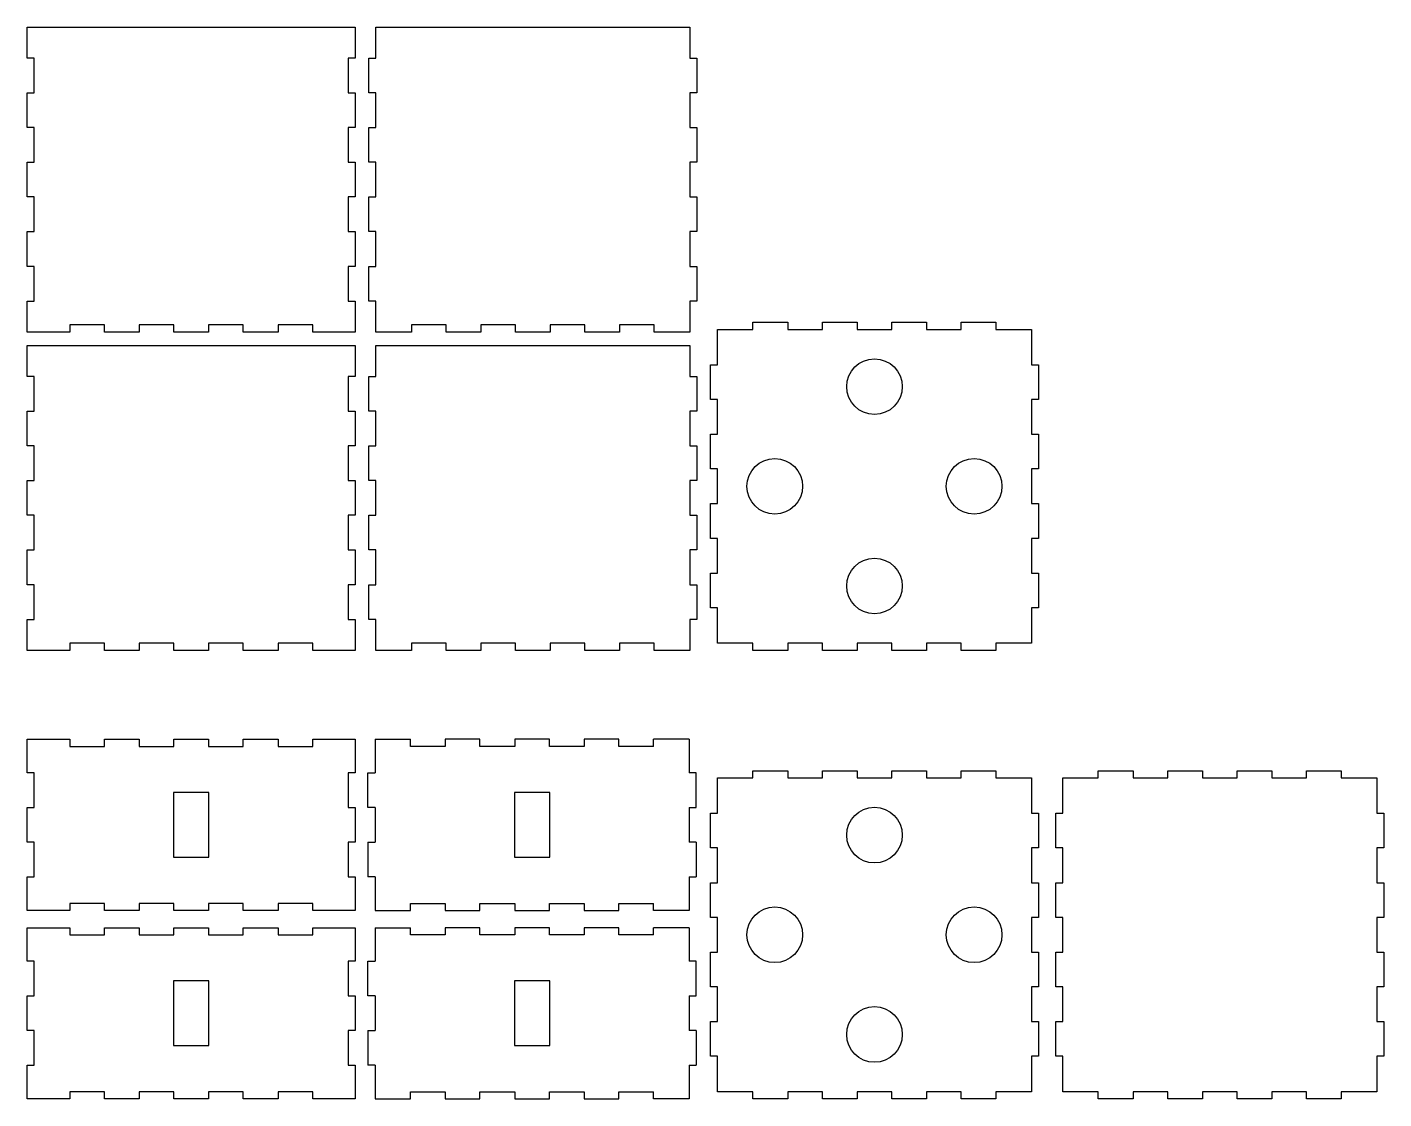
# Model space of a CAD drawing. Header units: millimetres. Extents: x 0 to 303, y 3 to 242.
import ezdxf

# ---------------------------------------------------------------- set-up
doc = ezdxf.new("R2010")
doc.units = ezdxf.units.MM
doc.layers.get('0').update_dxf_attribs({"linetype": 'CONTINUOUS'})

msp = doc.modelspace()

# ---------------------------------------------------------------- linework, layer by layer
for p, q in [((77.59, 83.17), (85.5, 83.17)), ((77.59, 83.17), (77.59, 75.7)), ((85.5, 81.59), (85.5, 83.17)), ((93.24, 83.17), (93.24, 81.59)), ((100.98, 83.17), (93.24, 83.17)), ((100.98, 81.59), (100.98, 83.17)), ((116.46, 83.17), (108.72, 83.17)), ((108.72, 83.17), (108.72, 81.59)), ((116.46, 81.59), (116.46, 83.17)), ((124.2, 83.17), (124.2, 81.59)), ((131.94, 83.17), (124.2, 83.17)), ((131.94, 81.59), (131.94, 83.17)), ((147.59, 83.17), (139.67, 83.17)), ((139.67, 81.59), (139.67, 83.17)), ((147.59, 83.17), (147.59, 75.7)), ((93.24, 81.59), (85.5, 81.59)), ((108.72, 81.59), (100.98, 81.59)), ((124.2, 81.59), (116.46, 81.59)), ((139.67, 81.59), (131.94, 81.59)), ((76, 75.7), (77.59, 75.7)), ((76, 67.96), (76, 75.7)), ((149.18, 75.7), (147.59, 75.7)), ((149.18, 67.96), (149.18, 75.7)), ((77.59, 67.96), (76, 67.96)), ((77.59, 67.96), (77.59, 60.22)), ((147.59, 67.96), (147.59, 60.22)), ((147.59, 67.96), (149.18, 67.96)), ((76, 60.22), (77.59, 60.22)), ((76, 60.22), (76, 52.48)), ((149.18, 60.22), (147.59, 60.22)), ((149.18, 60.22), (149.18, 52.48)), ((77.59, 52.48), (76, 52.48)), ((77.59, 52.48), (77.59, 45)), ((147.59, 52.48), (147.59, 45)), ((147.59, 52.48), (149.18, 52.48)), ((85.5, 45), (85.5, 46.59)), ((85.5, 46.59), (93.24, 46.59)), ((93.24, 46.59), (93.24, 45)), ((100.98, 46.59), (108.72, 46.59)), ((100.98, 45), (100.98, 46.59)), ((108.72, 46.59), (108.72, 45)), ((116.46, 46.59), (124.2, 46.59)), ((116.46, 45), (116.46, 46.59)), ((124.2, 46.59), (124.2, 45)), ((131.94, 46.59), (139.67, 46.59)), ((131.94, 45), (131.94, 46.59)), ((139.67, 45), (139.67, 46.59)), ((77.59, 45), (85.5, 45)), ((93.24, 45), (100.98, 45)), ((108.72, 45), (116.46, 45)), ((124.2, 45), (131.94, 45)), ((147.59, 45), (139.67, 45)), ((77.59, 41.17), (85.5, 41.17)), ((77.59, 41.17), (77.59, 33.7)), ((85.5, 39.59), (85.5, 41.17)), ((93.24, 39.59), (85.5, 39.59)), ((100.98, 41.17), (93.24, 41.17)), ((93.24, 41.17), (93.24, 39.59)), ((100.98, 39.59), (100.98, 41.17)), ((108.72, 39.59), (100.98, 39.59)), ((116.46, 41.17), (108.72, 41.17)), ((108.72, 41.17), (108.72, 39.59)), ((116.46, 39.59), (116.46, 41.17)), ((124.2, 39.59), (116.46, 39.59)), ((124.2, 41.17), (124.2, 39.59)), ((131.94, 41.17), (124.2, 41.17)), ((131.94, 39.59), (131.94, 41.17)), ((139.67, 39.59), (131.94, 39.59)), ((147.59, 41.17), (139.67, 41.17)), ((139.67, 39.59), (139.67, 41.17)), ((147.59, 41.17), (147.59, 33.7)), ((76, 25.96), (76, 33.7)), ((76, 33.7), (77.59, 33.7)), ((149.18, 33.7), (147.59, 33.7)), ((149.18, 25.96), (149.18, 33.7)), ((77.59, 25.96), (76, 25.96)), ((77.59, 25.96), (77.59, 18.22)), ((147.59, 25.96), (147.59, 18.22)), ((147.59, 25.96), (149.18, 25.96)), ((76, 18.22), (76, 10.48)), ((76, 18.22), (77.59, 18.22)), ((149.18, 18.22), (147.59, 18.22)), ((149.18, 18.22), (149.18, 10.48)), ((77.59, 10.48), (76, 10.48)), ((77.59, 10.48), (77.59, 3)), ((147.59, 10.48), (147.59, 3)), ((147.59, 10.48), (149.18, 10.48)), ((85.5, 4.59), (93.24, 4.59)), ((85.5, 3), (85.5, 4.59)), ((93.24, 4.59), (93.24, 3)), ((100.98, 4.59), (108.72, 4.59)), ((100.98, 3), (100.98, 4.59)), ((108.72, 4.59), (108.72, 3)), ((116.46, 4.59), (124.2, 4.59)), ((116.46, 3), (116.46, 4.59)), ((124.2, 4.59), (124.2, 3)), ((131.94, 4.59), (139.67, 4.59)), ((131.94, 3), (131.94, 4.59)), ((139.67, 3), (139.67, 4.59)), ((77.59, 3), (85.5, 3)), ((93.24, 3), (100.98, 3)), ((108.72, 3), (116.46, 3)), ((124.2, 3), (131.94, 3)), ((147.59, 3), (139.67, 3))]:
    msp.add_line(p, q)
for points in [[(1.59, 188.63), (0, 188.63), (0, 196.37), (1.59, 196.37), (1.59, 204.11), (0, 204.11), (0, 211.85), (1.59, 211.85), (1.59, 219.59), (0, 219.59), (0, 227.33), (1.59, 227.33), (1.59, 235.07), (0, 235.07), (0, 241.97), (73.17, 241.97), (73.17, 235.07), (71.59, 235.07), (71.59, 227.33), (73.17, 227.33), (73.17, 219.59), (71.59, 219.59), (71.59, 211.85), (73.17, 211.85), (73.17, 204.11), (71.59, 204.11), (71.59, 196.37), (73.17, 196.37), (73.17, 188.63), (71.59, 188.63), (71.59, 180.89), (73.17, 180.89), (73.17, 173.99), (71.41, 173.99), (63.67, 173.99), (63.67, 175.58), (55.94, 175.58), (55.94, 173.99), (48.2, 173.99), (48.2, 175.58), (40.46, 175.58), (40.46, 173.99), (32.72, 173.99), (32.72, 175.58), (24.98, 175.58), (24.98, 173.99), (17.24, 173.99), (17.24, 175.58), (9.5, 175.58), (9.5, 173.99), (0, 173.99), (0, 180.89), (1.59, 180.89)], [(1.59, 204.11), (0, 204.11), (0, 211.85), (1.59, 211.85), (1.59, 219.59), (0, 219.59), (0, 227.33), (1.59, 227.33), (1.59, 235.07), (0, 235.07), (0, 241.97), (73.17, 241.97), (73.17, 235.07), (71.59, 235.07), (71.59, 227.33), (73.17, 227.33), (73.17, 219.59), (71.59, 219.59), (71.59, 211.85), (73.17, 211.85), (73.17, 204.11), (71.59, 204.11), (71.59, 196.37), (73.17, 196.37), (73.17, 188.63), (71.59, 188.63), (71.59, 180.89), (73.17, 180.89), (73.17, 173.99), (71.41, 173.99), (63.67, 173.99), (63.67, 175.58), (55.94, 175.58), (55.94, 173.99), (48.2, 173.99), (48.2, 175.58), (40.46, 175.58), (40.46, 173.99), (32.72, 173.99), (32.72, 175.58), (24.98, 175.58), (24.98, 173.99), (17.24, 173.99), (17.24, 175.58), (9.5, 175.58), (9.5, 173.99), (0, 173.99), (0, 180.89), (1.59, 180.89), (1.59, 188.63), (0, 188.63), (0, 196.37), (1.59, 196.37)], [(77.76, 241.97), (147.76, 241.97), (147.76, 235.07), (149.35, 235.07), (149.35, 227.33), (147.76, 227.33), (147.76, 219.59), (149.35, 219.59), (149.35, 211.85), (147.76, 211.85), (147.76, 204.11), (149.35, 204.11), (149.35, 196.37), (147.76, 196.37), (147.76, 188.63), (149.35, 188.63), (149.35, 180.89), (147.76, 180.89), (147.76, 173.99), (147.59, 173.99), (139.85, 173.99), (139.85, 175.58), (132.11, 175.58), (132.11, 173.99), (124.37, 173.99), (124.37, 175.58), (116.63, 175.58), (116.63, 173.99), (108.89, 173.99), (108.89, 175.58), (101.15, 175.58), (101.15, 173.99), (93.41, 173.99), (93.41, 175.58), (85.68, 175.58), (85.68, 173.99), (77.76, 173.99), (77.76, 180.89), (76.17, 180.89), (76.17, 188.63), (77.76, 188.63), (77.76, 196.37), (76.17, 196.37), (76.17, 204.11), (77.76, 204.11), (77.76, 211.85), (76.17, 211.85), (76.17, 219.59), (77.76, 219.59), (77.76, 227.33), (76.17, 227.33), (76.17, 235.07), (77.76, 235.07)], [(77.76, 241.97), (147.76, 241.97), (147.76, 235.07), (149.35, 235.07), (149.35, 227.33), (147.76, 227.33), (147.76, 219.59), (149.35, 219.59), (149.35, 211.85), (147.76, 211.85), (147.76, 204.11), (149.35, 204.11), (149.35, 196.37), (147.76, 196.37), (147.76, 188.63), (149.35, 188.63), (149.35, 180.89), (147.76, 180.89), (147.76, 173.99), (147.59, 173.99), (139.85, 173.99), (139.85, 175.58), (132.11, 175.58), (132.11, 173.99), (124.37, 173.99), (124.37, 175.58), (116.63, 175.58), (116.63, 173.99), (108.89, 173.99), (108.89, 175.58), (101.15, 175.58), (101.15, 173.99), (93.41, 173.99), (93.41, 175.58), (85.68, 175.58), (85.68, 173.99), (77.76, 173.99), (77.76, 180.89), (76.17, 180.89), (76.17, 188.63), (77.76, 188.63), (77.76, 196.37), (76.17, 196.37), (76.17, 204.11), (77.76, 204.11), (77.76, 211.85), (76.17, 211.85), (76.17, 219.59), (77.76, 219.59), (77.76, 227.33), (76.17, 227.33), (76.17, 235.07), (77.76, 235.07)], [(169.59, 176.18), (169.59, 174.59), (177.33, 174.59), (177.33, 176.18), (185.07, 176.18), (185.07, 174.59), (192.81, 174.59), (192.81, 176.18), (200.55, 176.18), (200.55, 174.59), (208.29, 174.59), (208.29, 176.18), (216.02, 176.18), (216.02, 174.59), (223.94, 174.59), (223.94, 174.41), (223.94, 166.67), (225.53, 166.67), (225.53, 158.94), (223.94, 158.94), (223.94, 151.2), (225.53, 151.2), (225.53, 143.46), (223.94, 143.46), (223.94, 135.72), (225.53, 135.72), (225.53, 127.98), (223.94, 127.98), (223.94, 120.24), (225.53, 120.24), (225.53, 112.5), (223.94, 112.5), (223.94, 104.59), (223.76, 104.59), (216.02, 104.59), (216.02, 103), (208.29, 103), (208.29, 104.59), (200.55, 104.59), (200.55, 103), (192.81, 103), (192.81, 104.59), (185.07, 104.59), (185.07, 103), (177.33, 103), (177.33, 104.59), (169.59, 104.59), (169.59, 103), (161.85, 103), (161.85, 104.59), (153.94, 104.59), (153.94, 104.76), (153.94, 112.5), (152.35, 112.5), (152.35, 120.24), (153.94, 120.24), (153.94, 127.98), (152.35, 127.98), (152.35, 135.72), (153.94, 135.72), (153.94, 143.46), (152.35, 143.46), (152.35, 151.2), (153.94, 151.2), (153.94, 158.94), (152.35, 158.94), (152.35, 166.67), (153.94, 166.67), (153.94, 174.59), (154.11, 174.59), (161.85, 174.59), (161.85, 176.18)], [(71.59, 125.39), (73.17, 125.39), (73.17, 117.65), (71.59, 117.65), (71.59, 109.91), (73.17, 109.91), (73.17, 103), (71.41, 103), (63.67, 103), (63.67, 104.59), (55.94, 104.59), (55.94, 103), (48.2, 103), (48.2, 104.59), (40.46, 104.59), (40.46, 103), (32.72, 103), (32.72, 104.59), (24.98, 104.59), (24.98, 103), (17.24, 103), (17.24, 104.59), (9.5, 104.59), (9.5, 103), (0, 103), (0, 109.91), (1.59, 109.91), (1.59, 117.65), (0, 117.65), (0, 125.39), (1.59, 125.39), (1.59, 133.12), (0, 133.12), (0, 140.86), (1.59, 140.86), (1.59, 148.6), (0, 148.6), (0, 156.34), (1.59, 156.34), (1.59, 164.08), (0, 164.08), (0, 170.99), (73.17, 170.99), (73.17, 164.08), (71.59, 164.08), (71.59, 156.34), (73.17, 156.34), (73.17, 148.6), (71.59, 148.6), (71.59, 140.86), (73.17, 140.86), (73.17, 133.12), (71.59, 133.12)], [(0, 170.99), (73.17, 170.99), (73.17, 164.08), (71.59, 164.08), (71.59, 156.34), (73.17, 156.34), (73.17, 148.6), (71.59, 148.6), (71.59, 140.86), (73.17, 140.86), (73.17, 133.12), (71.59, 133.12), (71.59, 125.39), (73.17, 125.39), (73.17, 117.65), (71.59, 117.65), (71.59, 109.91), (73.17, 109.91), (73.17, 103), (71.41, 103), (63.67, 103), (63.67, 104.59), (55.94, 104.59), (55.94, 103), (48.2, 103), (48.2, 104.59), (40.46, 104.59), (40.46, 103), (32.72, 103), (32.72, 104.59), (24.98, 104.59), (24.98, 103), (17.24, 103), (17.24, 104.59), (9.5, 104.59), (9.5, 103), (0, 103), (0, 109.91), (1.59, 109.91), (1.59, 117.65), (0, 117.65), (0, 125.39), (1.59, 125.39), (1.59, 133.12), (0, 133.12), (0, 140.86), (1.59, 140.86), (1.59, 148.6), (0, 148.6), (0, 156.34), (1.59, 156.34), (1.59, 164.08), (0, 164.08)], [(116.63, 103), (108.89, 103), (108.89, 104.59), (101.15, 104.59), (101.15, 103), (93.41, 103), (93.41, 104.59), (85.68, 104.59), (85.68, 103), (77.76, 103), (77.76, 109.91), (76.17, 109.91), (76.17, 117.65), (77.76, 117.65), (77.76, 125.39), (76.17, 125.39), (76.17, 133.12), (77.76, 133.12), (77.76, 140.86), (76.17, 140.86), (76.17, 148.6), (77.76, 148.6), (77.76, 156.34), (76.17, 156.34), (76.17, 164.08), (77.76, 164.08), (77.76, 170.99), (147.76, 170.99), (147.76, 164.08), (149.35, 164.08), (149.35, 156.34), (147.76, 156.34), (147.76, 148.6), (149.35, 148.6), (149.35, 140.86), (147.76, 140.86), (147.76, 133.12), (149.35, 133.12), (149.35, 125.39), (147.76, 125.39), (147.76, 117.65), (149.35, 117.65), (149.35, 109.91), (147.76, 109.91), (147.76, 103), (147.59, 103), (139.85, 103), (139.85, 104.59), (132.11, 104.59), (132.11, 103), (124.37, 103), (124.37, 104.59), (116.63, 104.59)], [(85.68, 104.59), (85.68, 103), (77.76, 103), (77.76, 109.91), (76.17, 109.91), (76.17, 117.65), (77.76, 117.65), (77.76, 125.39), (76.17, 125.39), (76.17, 133.12), (77.76, 133.12), (77.76, 140.86), (76.17, 140.86), (76.17, 148.6), (77.76, 148.6), (77.76, 156.34), (76.17, 156.34), (76.17, 164.08), (77.76, 164.08), (77.76, 170.99), (147.76, 170.99), (147.76, 164.08), (149.35, 164.08), (149.35, 156.34), (147.76, 156.34), (147.76, 148.6), (149.35, 148.6), (149.35, 140.86), (147.76, 140.86), (147.76, 133.12), (149.35, 133.12), (149.35, 125.39), (147.76, 125.39), (147.76, 117.65), (149.35, 117.65), (149.35, 109.91), (147.76, 109.91), (147.76, 103), (147.59, 103), (139.85, 103), (139.85, 104.59), (132.11, 104.59), (132.11, 103), (124.37, 103), (124.37, 104.59), (116.63, 104.59), (116.63, 103), (108.89, 103), (108.89, 104.59), (101.15, 104.59), (101.15, 103), (93.41, 103), (93.41, 104.59)], [(63.67, 45), (63.67, 46.59), (55.94, 46.59), (55.94, 45), (48.2, 45), (48.2, 46.59), (40.46, 46.59), (40.46, 45), (32.72, 45), (32.72, 46.59), (24.98, 46.59), (24.98, 45), (17.24, 45), (17.24, 46.59), (9.5, 46.59), (9.5, 45), (0, 45), (0, 52.48), (1.59, 52.48), (1.59, 60.22), (0, 60.22), (0, 67.96), (1.59, 67.96), (1.59, 75.7), (0, 75.7), (0, 83.17), (1.76, 83.17), (9.5, 83.17), (9.5, 81.59), (17.24, 81.59), (17.24, 83.17), (24.98, 83.17), (24.98, 81.59), (32.72, 81.59), (32.72, 83.17), (40.46, 83.17), (40.46, 81.59), (48.2, 81.59), (48.2, 83.17), (55.94, 83.17), (55.94, 81.59), (63.67, 81.59), (63.67, 83.17), (73.17, 83.17), (73.17, 75.7), (71.59, 75.7), (71.59, 67.96), (73.17, 67.96), (73.17, 60.22), (71.59, 60.22), (71.59, 52.48), (73.17, 52.48), (73.17, 45), (71.41, 45)], [(208.29, 74.59), (208.29, 76.17), (216.02, 76.17), (216.02, 74.59), (223.94, 74.59), (223.94, 74.41), (223.94, 66.67), (225.53, 66.67), (225.53, 58.94), (223.94, 58.94), (223.94, 51.2), (225.53, 51.2), (225.53, 43.46), (223.94, 43.46), (223.94, 35.72), (225.53, 35.72), (225.53, 27.98), (223.94, 27.98), (223.94, 20.24), (225.53, 20.24), (225.53, 12.5), (223.94, 12.5), (223.94, 4.59), (223.76, 4.59), (216.02, 4.59), (216.02, 3), (208.29, 3), (208.29, 4.59), (200.55, 4.59), (200.55, 3), (192.81, 3), (192.81, 4.59), (185.07, 4.59), (185.07, 3), (177.33, 3), (177.33, 4.59), (169.59, 4.59), (169.59, 3), (161.85, 3), (161.85, 4.59), (153.94, 4.59), (153.94, 4.76), (153.94, 12.5), (152.35, 12.5), (152.35, 20.24), (153.94, 20.24), (153.94, 27.98), (152.35, 27.98), (152.35, 35.72), (153.94, 35.72), (153.94, 43.46), (152.35, 43.46), (152.35, 51.2), (153.94, 51.2), (153.94, 58.94), (152.35, 58.94), (152.35, 66.67), (153.94, 66.67), (153.94, 74.59), (154.11, 74.59), (161.85, 74.59), (161.85, 76.17), (169.59, 76.17), (169.59, 74.59), (177.33, 74.59), (177.33, 76.17), (185.07, 76.17), (185.07, 74.59), (192.81, 74.59), (192.81, 76.17), (200.55, 76.17), (200.55, 74.59)], [(229.35, 43.46), (229.35, 51.2), (230.94, 51.2), (230.94, 58.94), (229.35, 58.94), (229.35, 66.67), (230.94, 66.67), (230.94, 74.59), (231.11, 74.59), (238.85, 74.59), (238.85, 76.17), (246.59, 76.17), (246.59, 74.59), (254.33, 74.59), (254.33, 76.17), (262.07, 76.17), (262.07, 74.59), (269.81, 74.59), (269.81, 76.17), (277.55, 76.17), (277.55, 74.59), (285.29, 74.59), (285.29, 76.17), (293.02, 76.17), (293.02, 74.59), (300.94, 74.59), (300.94, 74.41), (300.94, 66.67), (302.53, 66.67), (302.53, 58.94), (300.94, 58.94), (300.94, 51.2), (302.53, 51.2), (302.53, 43.46), (300.94, 43.46), (300.94, 35.72), (302.53, 35.72), (302.53, 27.98), (300.94, 27.98), (300.94, 20.24), (302.53, 20.24), (302.53, 12.5), (300.94, 12.5), (300.94, 4.59), (300.76, 4.59), (293.02, 4.59), (293.02, 3), (285.29, 3), (285.29, 4.59), (277.55, 4.59), (277.55, 3), (269.81, 3), (269.81, 4.59), (262.07, 4.59), (262.07, 3), (254.33, 3), (254.33, 4.59), (246.59, 4.59), (246.59, 3), (238.85, 3), (238.85, 4.59), (230.94, 4.59), (230.94, 4.76), (230.94, 12.5), (229.35, 12.5), (229.35, 20.24), (230.94, 20.24), (230.94, 27.98), (229.35, 27.98), (229.35, 35.72), (230.94, 35.72), (230.94, 43.46)], [(32.64, 56.89), (40.54, 56.89), (40.54, 71.29), (32.64, 71.29)], [(108.64, 71.29), (108.64, 56.89), (116.54, 56.89), (116.54, 71.29)], [(9.5, 39.59), (17.24, 39.59), (17.24, 41.17), (24.98, 41.17), (24.98, 39.59), (32.72, 39.59), (32.72, 41.17), (40.46, 41.17), (40.46, 39.59), (48.2, 39.59), (48.2, 41.17), (55.94, 41.17), (55.94, 39.59), (63.67, 39.59), (63.67, 41.17), (73.17, 41.17), (73.17, 33.7), (71.59, 33.7), (71.59, 25.96), (73.17, 25.96), (73.17, 18.22), (71.59, 18.22), (71.59, 10.48), (73.17, 10.48), (73.17, 3), (71.41, 3), (63.67, 3), (63.67, 4.59), (55.94, 4.59), (55.94, 3), (48.2, 3), (48.2, 4.59), (40.46, 4.59), (40.46, 3), (32.72, 3), (32.72, 4.59), (24.98, 4.59), (24.98, 3), (17.24, 3), (17.24, 4.59), (9.5, 4.59), (9.5, 3), (0, 3), (0, 10.48), (1.59, 10.48), (1.59, 18.22), (0, 18.22), (0, 25.96), (1.59, 25.96), (1.59, 33.7), (0, 33.7), (0, 41.17), (1.76, 41.17), (9.5, 41.17)], [(40.54, 29.29), (32.64, 29.29), (32.64, 14.89), (40.54, 14.89)], [(108.64, 29.29), (108.64, 14.89), (116.54, 14.89), (116.54, 29.29)]]:
    msp.add_lwpolyline(points, close=True)
for centre in [(188.94, 161.81), (166.71, 139.59), (211.16, 139.59), (188.94, 117.36), (188.94, 61.81), (166.71, 39.59), (211.16, 39.59), (188.94, 17.36)]:
    msp.add_circle(centre, 6.2)

doc.saveas('drawing.dxf')
